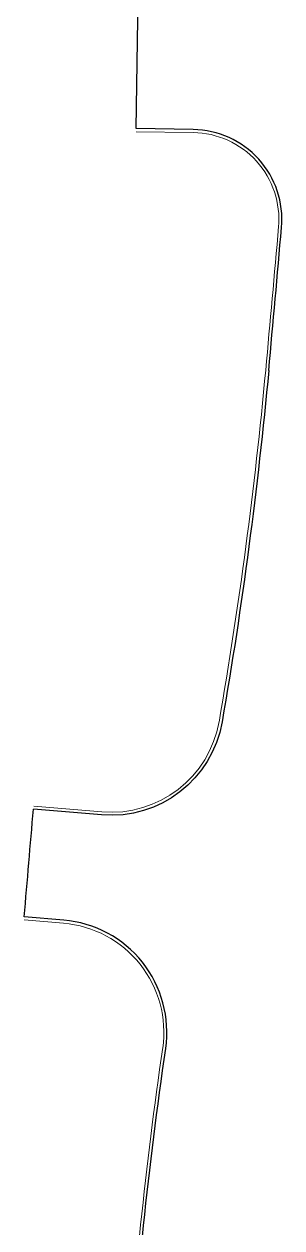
# Model space of a CAD drawing. Extents: x 2536801 to 2538856, y 7112140 to 7131569.
# Drawn here: x 2537930.9 to 2537988.1, y 7125490.5 to 7125757.8 of the extents above; entities that cross this region are included whole.
import ezdxf

# ---------------------------------------------------------------- set-up
doc = ezdxf.new("R2010")
doc.units = 0
doc.header["$LTSCALE"] = 100
doc.header["$MEASUREMENT"] = 0
for name, color, linetype, lineweight in [('D_BOC_FR', 3, 'Continuous', 13), ('D_DRVWY_1', 6, 'Continuous', 30), ('D_FOC_FR', 3, 'Continuous', 30)]:
    doc.layers.add(name, color=color, linetype=linetype, lineweight=lineweight)

msp = doc.modelspace()

# ---------------------------------------------------------------- linework, layer by layer
at = {"layer": 'D_BOC_FR', "lineweight": 0}
msp.add_arc((2532012.76, 7126234.27), 5997.33, 354.7065, 355.012346, dxfattribs=at)
at = {"layer": 'D_BOC_FR', "lineweight": 0, "extrusion": (0, 0, -1)}
for centre, radius, start, end in [((-2536989.45, 7125773.17), 999.33, 185.2935, 189.81389), ((-2538951.99, 7125387.04), 1000.67, 3.69993, 8.24683)]:
    msp.add_arc(centre, radius, start, end, dxfattribs=at)
at = {"layer": 'D_DRVWY_1'}
for p, q in [((2537955.78, 7125734.61), (2537956.31, 7125768.44)), ((2537968.43, 7125734.41), (2537955.78, 7125734.61)), ((2537948.1, 7125582.21), (2537932.95, 7125583.48)), ((2537939.67, 7125558.83), (2537930.93, 7125559.57))]:
    msp.add_line(p, q, dxfattribs=at)
at = {"layer": 'D_DRVWY_1', "lineweight": 0}
for p, q in [((2537968.42, 7125733.75), (2537955.77, 7125733.94)), ((2537948.16, 7125582.87), (2537933.01, 7125584.15)), ((2537939.62, 7125558.17), (2537930.88, 7125558.9))]:
    msp.add_line(p, q, dxfattribs=at)
for centre, radius, start, end in [((2537968.12, 7125714.42), 19.33, 355.0112, 89.1099), ((2537937.57, 7125533.92), 24.33, 351.7611, 85.1789)]:
    msp.add_arc(centre, radius, start, end, dxfattribs=at)
at = {"layer": 'D_DRVWY_1'}
for centre, radius, start, end in [((2537968.12, 7125714.42), 20, 355.0112, 89.1099), ((2537937.57, 7125533.92), 25, 351.7611, 85.1789)]:
    msp.add_arc(centre, radius, start, end, dxfattribs=at)
at = {"layer": 'D_DRVWY_1', "extrusion": (0, 0, -1)}
for centre, radius, start, end in [((-2537950.2, 7125607.12), 25, 189.8058, 274.8211), ((-2543955.54, 7125063.48), 6045, 4.707358, 4.934835)]:
    msp.add_arc(centre, radius, start, end, dxfattribs=at)
at = {"layer": 'D_DRVWY_1', "lineweight": 0, "extrusion": (0, 0, -1)}
msp.add_arc((-2537950.2, 7125607.12), 24.33, 189.8058, 274.8211, dxfattribs=at)
at = {"layer": 'D_FOC_FR'}
msp.add_arc((2532012.76, 7126234.27), 5998, 354.7065, 355.011155, dxfattribs=at)
at = {"layer": 'D_FOC_FR', "extrusion": (0, 0, -1)}
for centre, start, end in [((-2536989.45, 7125773.17), 185.2935, 189.80579), ((-2538951.99, 7125387.04), 3.69993, 8.23894)]:
    msp.add_arc(centre, 1000, start, end, dxfattribs=at)

doc.saveas('drawing.dxf')
